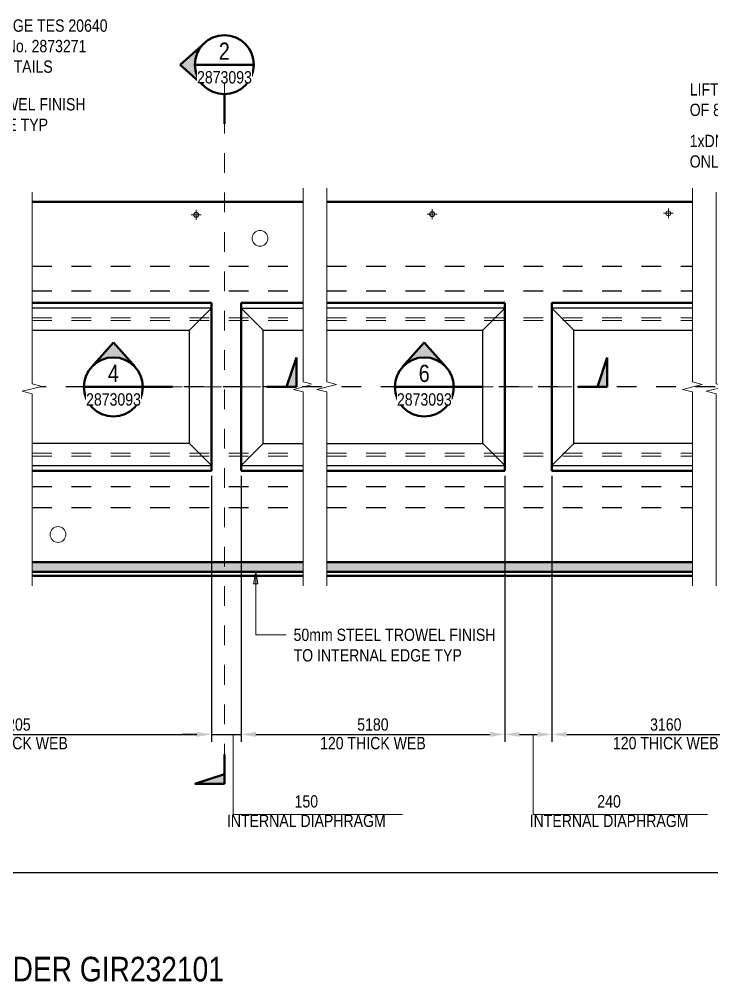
# Model space of a CAD drawing. Header units: metres. Extents: x 17.8 to 37.4, y 3.4 to 57.8.
# Drawn here: x 28.648 to 32.168, y 52.645 to 57.536 of the extents above; entities that cross this region are included whole.
import ezdxf

# ---------------------------------------------------------------- set-up
doc = ezdxf.new("R2010")
doc.units = ezdxf.units.M
for name, pattern in [('Dot_Section Line', [0.02, 0, -0.02]), ('JacobsCenter', [0.015, 0.009, -0.0015, 0.003, -0.0015]), ('JacobsDash', [0.0045, 0.003, -0.0015])]:
    doc.linetypes.add(name, pattern=pattern)
doc.layers.get('Defpoints').update_dxf_attribs({"color": 41})
for name, color, linetype, lineweight in [('A-ANNO-DIMS', 7, 'Continuous', 9), ('A-DETL', 7, 'Continuous', 13), ('A-DETL-GENF', 7, 'Continuous', 9), ('G-ANNO-SYMB', 7, 'Continuous', 9), ('G-ANNO-TEXT', 7, 'Continuous', 9)]:
    doc.layers.add(name, color=color, linetype=linetype, lineweight=lineweight)
doc.styles.add('Arial Narrow', font='ARIALN.TTF', dxfattribs={"height": 0.0625})
doc.styles.add('Arial Narrow_1', font='ARIALN.TTF', dxfattribs={"height": 0.125})
doc.styles.add('Arial Narrow_3', font='ARIALN.TTF', dxfattribs={"height": 0.0875})
doc.dimstyles.new('____ddd____', dxfattribs={"dimscale": 0.3048, "dimtxt": 0.063964, "dimasz": 0.246063, "dimexe": 0.123031, "dimexo": 0.082021, "dimgap": 0.04101, "dimtad": 1, "dimdec": 0, "dimlfac": 1000, "dimzin": 0, "dimdsep": 46, "dimtxsty": 'Arial Narrow', "dimsah": 1, "dimcen": 0.09, "dimaunit": 1, "dimadec": 4, "dimazin": 0, "dimtfac": 1, "dimtdec": 4, "dimtix": 1, "dimtmove": 0, "dimatfit": 3, "dimfxl": 1, "dimtvp": 1, "dimtolj": 1, "dimtzin": 0, "dimarcsym": 2})
doc.dimstyles.new('____ddd_____1', dxfattribs={"dimscale": 0.3048, "dimtxt": 0.063964, "dimasz": 0.246063, "dimexe": 0.123031, "dimexo": 0.082021, "dimgap": 0.04101, "dimtad": 1, "dimdec": 0, "dimlfac": 1000, "dimzin": 0, "dimdsep": 46, "dimtxsty": 'Arial Narrow', "dimsah": 1, "dimcen": 0.09, "dimaunit": 1, "dimadec": 4, "dimazin": 0, "dimtfac": 1, "dimtdec": 4, "dimtix": 1, "dimtmove": 2, "dimatfit": 3, "dimfxl": 1, "dimtvp": 1, "dimtolj": 1, "dimtzin": 0, "dimarcsym": 2})

# ---------------------------------------------------------------- blocks, each defined once
blk = doc.blocks.new('CS_DET_BreakLine_ViewScale - Std Break-6762865-DRG-2873092 - 1815 SUPER-T GIRDER_CONCRETE_EDGE GIRDERS_PLAN')
at = {"layer": 'A-DETL-GENF'}
for p, q in [((0.9375, 0.05), (0.925, 0)), ((0.9625, -0.05), (0.9375, 0.05)), ((0.925, 0), (-0.05, 0)), ((0.975, 0), (0.9625, -0.05)), ((1.95, 0), (0.975, 0))]:
    blk.add_line(p, q, dxfattribs=at)
blk = doc.blocks.new('CS_DET_BreakLine_ViewScale - Std Break-V1-DRG-2873092 - 1815 SUPER-T GIRDER_CONCRETE_EDGE GIRDERS_PLAN')
at = {"layer": 'A-DETL-GENF'}
for p, q in [((0.9475, 0.05), (0.935, 0)), ((0.97, -0.0398), (0.9475, 0.05)), ((0.935, 0), (-0.05, 0)), ((0.985, 0), (0.975, -0.0398)), ((1.97, 0), (0.985, 0))]:
    blk.add_line(p, q, dxfattribs=at)
blk = doc.blocks.new('CS_DET_BreakLine_ViewScale - Std Break-5078612-DRG-2873092 - 1815 SUPER-T GIRDER_CONCRETE_EDGE GIRDERS_PLAN')
at = {"layer": 'A-DETL-GENF'}
for p, q in [((0.9475, 0.05), (0.935, 0)), ((0.9725, -0.05), (0.9475, 0.05)), ((0.935, 0), (-0.05, 0)), ((0.985, 0), (0.9725, -0.05)), ((1.97, 0), (0.985, 0))]:
    blk.add_line(p, q, dxfattribs=at)
blk = doc.blocks.new('CS_DET_BreakLine_ViewScale - Std Break-5073521-DRG-2873092 - 1815 SUPER-T GIRDER_CONCRETE_EDGE GIRDERS_PLAN')
at = {"layer": 'A-DETL-GENF'}
for p, q in [((0.9475, 0.05), (0.935, 0)), ((0.9725, -0.05), (0.9475, 0.05)), ((0.935, 0), (-0.05, 0)), ((0.985, 0), (0.9725, -0.05)), ((1.97, 0), (0.985, 0))]:
    blk.add_line(p, q, dxfattribs=at)
blk = doc.blocks.new('CS_DET_BreakLine_ViewScale - Std Break-6765181-DRG-2873092 - 1815 SUPER-T GIRDER_CONCRETE_EDGE GIRDERS_PLAN')
at = {"layer": 'A-DETL-GENF'}
for p, q in [((0.9375, 0.05), (0.925, 0)), ((0.9625, -0.05), (0.9375, 0.05)), ((0.925, 0), (-0.05, 0)), ((0.975, 0), (0.9625, -0.05)), ((1.95, 0), (0.975, 0))]:
    blk.add_line(p, q, dxfattribs=at)
blk = doc.blocks.new('DIMBLOCK56-DRG-2873092 - 1815 SUPER-T GIRDER_CONCRETE_EDGE GIRDERS_PLAN')
at = {"layer": 'A-ANNO-DIMS', "color": 0, "lineweight": -2, "transparency": 16777216}
for p, q in [((27.6274, 55.2161), (27.6274, 53.8648)), ((29.6257, 55.2161), (29.6257, 53.8648)), ((27.7024, 53.9023), (29.5507, 53.9023))]:
    blk.add_line(p, q, dxfattribs=at)
at = {"layer": 'A-ANNO-DIMS', "color": 0, "transparency": 16777216}
for points in [[(27.7024, 53.9148), (27.7024, 53.8898), (27.6274, 53.9023)], [(29.5507, 53.9148), (29.5507, 53.8898), (29.6257, 53.9023)]]:
    blk.add_solid(points, dxfattribs=at)
at = {"layer": 'Defpoints', "color": 0, "transparency": 16777216}
for p in [(27.6274, 55.2411), (29.6257, 55.2411), (29.6257, 53.9023)]:
    blk.add_point(p, dxfattribs=at)
at = {"layer": 'A-ANNO-DIMS', "color": 0, "transparency": 16777216, "char_height": 0.0625, "width": 0.645736, "attachment_point": 5, "style": 'Arial Narrow'}
for s, insert in [('\\A1;5205\u200e', (28.6265, 53.952)), ('\\A1;120 THICK WEB', (28.6265, 53.8574))]:
    blk.add_mtext(s, dxfattribs=dict(at, insert=insert))
blk = doc.blocks.new('DIMBLOCK57-DRG-2873092 - 1815 SUPER-T GIRDER_CONCRETE_EDGE GIRDERS_PLAN')
at = {"layer": 'A-ANNO-DIMS', "color": 0, "lineweight": -2, "transparency": 16777216}
for p, q in [((29.6257, 55.2161), (29.6257, 53.8648)), ((29.7757, 55.2161), (29.7757, 53.8648)), ((29.5507, 53.9023), (29.4757, 53.9023)), ((29.6257, 53.9023), (29.7757, 53.9023)), ((29.8507, 53.9023), (29.9257, 53.9023))]:
    blk.add_line(p, q, dxfattribs=at)
at = {"layer": 'A-ANNO-DIMS', "color": 0, "transparency": 16777216}
for points in [[(29.5507, 53.9148), (29.5507, 53.8898), (29.6257, 53.9023)], [(29.8507, 53.9148), (29.8507, 53.8898), (29.7757, 53.9023)]]:
    blk.add_solid(points, dxfattribs=at)
at = {"layer": 'Defpoints', "color": 0, "transparency": 16777216}
for p in [(29.6257, 55.2411), (29.7757, 55.2411), (29.7757, 53.9023)]:
    blk.add_point(p, dxfattribs=at)
at = {"layer": 'A-ANNO-DIMS', "color": 0, "transparency": 16777216, "insert": (30.1073, 53.5615), "char_height": 0.0625, "width": 0.971041, "attachment_point": 5, "line_spacing_factor": 0.974696, "style": 'Arial Narrow'}
blk.add_mtext('\\A1;150', dxfattribs=at)
at = {"layer": 'A-ANNO-DIMS', "color": 0, "transparency": 16777216, "insert": (30.1073, 53.4625), "char_height": 0.0625, "width": 0.971041, "attachment_point": 5, "style": 'Arial Narrow'}
blk.add_mtext('\\A1;INTERNAL DIAPHRAGM', dxfattribs=at)
blk = doc.blocks.new('DIMBLOCK58-DRG-2873092 - 1815 SUPER-T GIRDER_CONCRETE_EDGE GIRDERS_PLAN')
at = {"layer": 'A-ANNO-DIMS', "color": 0, "lineweight": -2, "transparency": 16777216}
for p, q in [((29.7757, 55.2161), (29.7757, 53.8648)), ((31.1157, 55.2161), (31.1157, 53.8648)), ((29.8507, 53.9023), (31.0407, 53.9023))]:
    blk.add_line(p, q, dxfattribs=at)
at = {"layer": 'A-ANNO-DIMS', "color": 0, "transparency": 16777216}
for points in [[(29.8507, 53.9148), (29.8507, 53.8898), (29.7757, 53.9023)], [(31.0407, 53.9148), (31.0407, 53.8898), (31.1157, 53.9023)]]:
    blk.add_solid(points, dxfattribs=at)
at = {"layer": 'Defpoints', "color": 0, "transparency": 16777216}
for p in [(29.7757, 55.2411), (31.1157, 55.2411), (31.1157, 53.9023)]:
    blk.add_point(p, dxfattribs=at)
at = {"layer": 'A-ANNO-DIMS', "color": 0, "transparency": 16777216, "char_height": 0.0625, "width": 0.645736, "attachment_point": 5, "style": 'Arial Narrow'}
for s, insert in [('\\A1;5180\u200e', (30.4457, 53.952)), ('\\A1;120 THICK WEB', (30.4457, 53.8574))]:
    blk.add_mtext(s, dxfattribs=dict(at, insert=insert))
blk = doc.blocks.new('DIMBLOCK59-DRG-2873092 - 1815 SUPER-T GIRDER_CONCRETE_EDGE GIRDERS_PLAN')
at = {"layer": 'A-ANNO-DIMS', "color": 0, "lineweight": -2, "transparency": 16777216}
for p, q in [((31.1157, 55.2161), (31.1157, 53.8648)), ((31.3557, 55.2161), (31.3557, 53.8648)), ((31.1907, 53.9023), (31.2807, 53.9023))]:
    blk.add_line(p, q, dxfattribs=at)
at = {"layer": 'A-ANNO-DIMS', "color": 0, "transparency": 16777216}
for points in [[(31.1907, 53.9148), (31.1907, 53.8898), (31.1157, 53.9023)], [(31.2807, 53.9148), (31.2807, 53.8898), (31.3557, 53.9023)]]:
    blk.add_solid(points, dxfattribs=at)
at = {"layer": 'Defpoints', "color": 0, "transparency": 16777216}
for p in [(31.1157, 55.2411), (31.3557, 55.2411), (31.3557, 53.9023)]:
    blk.add_point(p, dxfattribs=at)
at = {"layer": 'A-ANNO-DIMS', "color": 0, "transparency": 16777216, "insert": (31.6461, 53.5615), "char_height": 0.0625, "width": 0.971041, "attachment_point": 5, "line_spacing_factor": 0.974696, "style": 'Arial Narrow'}
blk.add_mtext('\\A1;240', dxfattribs=at)
at = {"layer": 'A-ANNO-DIMS', "color": 0, "transparency": 16777216, "insert": (31.6461, 53.4625), "char_height": 0.0625, "width": 0.971041, "attachment_point": 5, "style": 'Arial Narrow'}
blk.add_mtext('\\A1;INTERNAL DIAPHRAGM', dxfattribs=at)
blk = doc.blocks.new('DIMBLOCK60-DRG-2873092 - 1815 SUPER-T GIRDER_CONCRETE_EDGE GIRDERS_PLAN')
at = {"layer": 'A-ANNO-DIMS', "color": 0, "lineweight": -2, "transparency": 16777216}
for p, q in [((31.3557, 55.2161), (31.3557, 53.8648)), ((32.5129, 55.2161), (32.5129, 53.8648)), ((31.4307, 53.9023), (32.4379, 53.9023))]:
    blk.add_line(p, q, dxfattribs=at)
at = {"layer": 'A-ANNO-DIMS', "color": 0, "transparency": 16777216}
for points in [[(31.4307, 53.9148), (31.4307, 53.8898), (31.3557, 53.9023)], [(32.4379, 53.9148), (32.4379, 53.8898), (32.5129, 53.9023)]]:
    blk.add_solid(points, dxfattribs=at)
at = {"layer": 'Defpoints', "color": 0, "transparency": 16777216}
for p in [(31.3557, 55.2411), (32.5129, 55.2411), (32.5129, 53.9023)]:
    blk.add_point(p, dxfattribs=at)
at = {"layer": 'A-ANNO-DIMS', "color": 0, "transparency": 16777216, "char_height": 0.0625, "width": 0.645736, "attachment_point": 5, "style": 'Arial Narrow'}
for s, insert in [('\\A1;3160\u200e', (31.9343, 53.952)), ('\\A1;120 THICK WEB', (31.9343, 53.8574))]:
    blk.add_mtext(s, dxfattribs=dict(at, insert=insert))
blk = doc.blocks.new('DIMBLOCK70-DRG-2873092 - 1815 SUPER-T GIRDER_CONCRETE_EDGE GIRDERS_PLAN')
at = {"layer": 'A-ANNO-DIMS', "color": 0, "lineweight": -2, "transparency": 16777216}
for p, q in [((19.2271, 55.6428), (19.2271, 53.1638)), ((35.9079, 55.6428), (35.9079, 53.1638)), ((19.3021, 53.2013), (35.8329, 53.2013))]:
    blk.add_line(p, q, dxfattribs=at)
at = {"layer": 'A-ANNO-DIMS', "color": 0, "transparency": 16777216}
for points in [[(19.3021, 53.2138), (19.3021, 53.1888), (19.2271, 53.2013)], [(35.8329, 53.2138), (35.8329, 53.1888), (35.9079, 53.2013)]]:
    blk.add_solid(points, dxfattribs=at)
at = {"layer": 'Defpoints', "color": 0, "transparency": 16777216}
for p in [(19.2271, 55.6678), (35.9079, 55.6678), (35.9079, 53.2013)]:
    blk.add_point(p, dxfattribs=at)
at = {"layer": 'A-ANNO-DIMS', "color": 0, "transparency": 16777216, "insert": (27.5675, 53.245), "char_height": 0.0625, "width": 0.264386, "attachment_point": 5, "style": 'Arial Narrow'}
blk.add_mtext("\\A1;DIM 'L'", dxfattribs=at)
blk = doc.blocks.new('Drafting View - sectionTail-4870194-DRG-2873092 - 1815 SUPER-T GIRDER_CONCRETE_EDGE GIRDERS_PLAN')
at = {"layer": 'G-ANNO-SYMB'}
blk.add_hatch(color=256, dxfattribs=at).paths.add_polyline_path([(-0.006, 0.006), (-0.004, 0), (-0.006, 0)])
at = {"layer": 'G-ANNO-SYMB', "lineweight": 50}
for p, q in [((-0.006, 0.006), (-0.006, 0)), ((-0.004, 0), (-0.006, 0.006)), ((-0.006, 0), (-0.004, 0)), ((-0.006, 0), (0, 0))]:
    blk.add_line(p, q, dxfattribs=at)
blk = doc.blocks.new('Drafting View - SectionHead-4898858-DRG-2873092 - 1815 SUPER-T GIRDER_CONCRETE_EDGE GIRDERS_PLAN')
at = {"layer": 'G-ANNO-SYMB'}
h = blk.add_hatch(color=256, dxfattribs=at)
edge = h.paths.add_edge_path()
edge.add_line((-0.002, 0.009), (0.00247, 0.004))
edge.add_arc((-0.002, 0), 0.006, 41.8277, 138.1723)
edge.add_line((-0.00647, 0.004), (-0.002, 0.009))
at = {"layer": 'G-ANNO-SYMB', "lineweight": 50}
for p, q in [((-0.002, 0.009), (-0.00647, 0.004)), ((0.00247, 0.004), (-0.002, 0.009)), ((0.004, 0), (0.01, 0))]:
    blk.add_line(p, q, dxfattribs=at)
for start, end in [(360, 180), (180, 360)]:
    blk.add_arc((-0.002, 0), 0.006, start, end, dxfattribs=at)

msp = doc.modelspace()

# ---------------------------------------------------------------- hatches: boundary and pattern name
at = {"layer": 'A-DETL-GENF', "true_color": 0xd8d8d8}
h = msp.add_hatch(color=254, dxfattribs=at)
h.paths.add_polyline_path([(28.4971666, 54.7278177), (28.593264, 54.7278177), (28.593264, 54.7778177), (26.7131117, 54.7778177), (26.7131117, 54.7278177)])
h.paths.add_polyline_path([(30.091597, 54.7278177), (30.091597, 54.7778177), (28.7131117, 54.7778177), (28.7131117, 54.7278177)])
msp.add_hatch(color=254, dxfattribs=at).paths.add_polyline_path([(32.06993, 54.7278177), (32.06993, 54.7778177), (30.2114447, 54.7778177), (30.2114447, 54.7278177)])
at = {"layer": 'G-ANNO-TEXT'}
msp.add_hatch(color=256, dxfattribs=at).paths.add_polyline_path([(29.85036, 54.7299615), (29.8393395, 54.6674615), (29.8613804, 54.6674615)])

# ---------------------------------------------------------------- linework, layer by layer
at = {"layer": 'A-DETL', "lineweight": 50}
for p, q in [((28.7131117, 56.6078177), (30.091597, 56.6078177)), ((30.2114447, 56.6078177), (32.06993, 56.6078177)), ((29.6256874, 56.0948158), (28.7131117, 56.0948158)), ((29.6256874, 55.2411496), (29.6256874, 56.0948158)), ((29.7756874, 56.0948158), (29.7756874, 55.2411496)), ((29.7756874, 56.0948158), (30.091597, 56.0948158)), ((31.1156874, 56.0948158), (30.2114447, 56.0948158)), ((31.1156874, 55.2411496), (31.1156874, 56.0948158)), ((31.3556874, 56.0948158), (31.3556874, 55.2411496)), ((32.06993, 56.0948158), (31.3556874, 56.0948158)), ((28.7131117, 55.2411496), (29.6256874, 55.2411496)), ((29.7756874, 55.2411496), (30.091597, 55.2411496)), ((30.2114447, 55.2411496), (31.1156874, 55.2411496)), ((31.3556874, 55.2411496), (32.06993, 55.2411496)), ((28.7131117, 54.7778177), (30.091597, 54.7778177)), ((30.2114447, 54.7778177), (32.06993, 54.7778177)), ((28.7131117, 54.7278177), (30.091597, 54.7278177)), ((30.2114447, 54.7278177), (32.06993, 54.7278177)), ((28.7131117, 54.7078177), (30.091597, 54.7078177)), ((30.2114447, 54.7078177), (32.06993, 54.7078177))]:
    msp.add_line(p, q, dxfattribs=at)
at = {"layer": 'A-DETL', "linetype": 'JacobsCenter', "lineweight": 9}
for p, q in [((29.5222698, 56.5417702), (29.5722698, 56.5417702)), ((29.5472696, 56.5167705), (29.5472696, 56.5667705)), ((30.7222628, 56.5458672), (30.7722628, 56.5458672)), ((30.7472626, 56.5208675), (30.7472626, 56.5708675)), ((31.9222558, 56.5499642), (31.9722558, 56.5499642)), ((31.9472556, 56.5249645), (31.9472556, 56.5749645))]:
    msp.add_line(p, q, dxfattribs=at)
at = {"layer": 'A-DETL', "linetype": 'JacobsDash', "lineweight": 25}
for p, q in [((28.7131117, 56.2813177), (30.091597, 56.2813177)), ((30.2114447, 56.2813177), (32.06993, 56.2813177)), ((28.7131117, 56.1562108), (30.091597, 56.1562108)), ((30.2114447, 56.1562108), (32.06993, 56.1562108)), ((28.7131117, 55.1614226), (30.091597, 55.1614226)), ((30.2114447, 55.1614226), (32.06993, 55.1614226)), ((28.7131117, 55.0543177), (30.091597, 55.0543177)), ((30.2114447, 55.0543177), (32.06993, 55.0543177))]:
    msp.add_line(p, q, dxfattribs=at)
at = {"layer": 'A-DETL', "lineweight": 25}
for p, q in [((29.6256874, 56.0671173), (28.7131117, 56.0671173)), ((29.5136874, 55.9552421), (29.6256874, 56.0671173)), ((29.7756874, 56.0671173), (29.8876874, 55.9552421)), ((29.7756874, 56.0671173), (30.091597, 56.0671173)), ((31.1156874, 56.0671173), (30.2114447, 56.0671173)), ((31.0036874, 55.9552421), (31.1156874, 56.0671173)), ((31.3556874, 56.0671173), (31.4676874, 55.9552421)), ((32.06993, 56.0671173), (31.3556874, 56.0671173)), ((28.7131117, 55.9552421), (29.5136874, 55.9552421)), ((29.5136874, 55.3803932), (29.5136874, 55.9552421)), ((29.8876874, 55.3803932), (29.8876874, 55.9552421)), ((29.8876874, 55.9552421), (30.091597, 55.9552421)), ((30.2114447, 55.9552421), (31.0036874, 55.9552421)), ((31.0036874, 55.3803932), (31.0036874, 55.9552421)), ((31.4676874, 55.3803932), (31.4676874, 55.9552421)), ((31.4676874, 55.9552421), (32.06993, 55.9552421)), ((29.5136874, 55.3803932), (28.7131117, 55.3803932)), ((29.6256874, 55.268518), (29.5136874, 55.3803932)), ((29.8876874, 55.3803932), (29.7756874, 55.268518)), ((29.8876874, 55.3803932), (30.091597, 55.3803932)), ((30.2114447, 55.3803932), (31.0036874, 55.3803932)), ((31.1156874, 55.268518), (31.0036874, 55.3803932)), ((31.4676874, 55.3803932), (31.3556874, 55.268518)), ((32.06993, 55.3803932), (31.4676874, 55.3803932)), ((28.7131117, 55.268518), (29.6256874, 55.268518)), ((29.7756874, 55.268518), (30.091597, 55.268518)), ((30.2114447, 55.268518), (31.1156874, 55.268518)), ((31.3556874, 55.268518), (32.06993, 55.268518))]:
    msp.add_line(p, q, dxfattribs=at)
at = {"layer": 'A-DETL', "color": 8, "linetype": 'JacobsDash', "lineweight": 18, "true_color": 0x808080}
for p, q in [((28.7131117, 56.0193596), (30.091597, 56.0193596)), ((28.7131117, 56.0051335), (30.091597, 56.0051335)), ((30.2114447, 56.0193596), (32.06993, 56.0193596)), ((30.2114447, 56.0051335), (32.06993, 56.0051335)), ((28.7131117, 55.3308319), (30.091597, 55.3308319)), ((28.7131117, 55.3166058), (30.091597, 55.3166058)), ((30.2114447, 55.3308319), (32.06993, 55.3308319)), ((30.2114447, 55.3166058), (32.06993, 55.3166058))]:
    msp.add_line(p, q, dxfattribs=at)
at = {"layer": 'A-DETL', "linetype": 'JacobsCenter', "lineweight": 25}
msp.add_line((35.9853983, 55.6678177), (28.7531117, 55.6678177), dxfattribs=at)
at = {"layer": 'A-DETL', "lineweight": 18}
for p, q in [((29.7356874, 53.9010104), (29.7356874, 53.4960104)), ((31.2606874, 53.9010104), (31.2606874, 53.4960104)), ((29.7356874, 53.4960104), (30.5956874, 53.4960104)), ((31.2606874, 53.4960104), (32.1460521, 53.4960104))]:
    msp.add_line(p, q, dxfattribs=at)
for centre in [(29.5472697, 56.5417698), (30.7472627, 56.5458668), (31.9472557, 56.5499637)]:
    msp.add_circle(centre, 0.0125, dxfattribs=at)
at = {"layer": 'A-DETL'}
for centre in [(29.8720213, 56.4228177), (28.8453208, 54.9178177)]:
    msp.add_circle(centre, 0.04, dxfattribs=at)
at = {"layer": 'G-ANNO-SYMB', "lineweight": 50}
for p, q in [((29.5406874, 57.3048221), (29.8406874, 57.3048221)), ((28.9767382, 55.6678177), (29.2767382, 55.6678177)), ((30.5567382, 55.6678177), (30.8567382, 55.6678177))]:
    msp.add_line(p, q, dxfattribs=at)
at = {"layer": 'G-ANNO-SYMB', "color": 7, "linetype": 'Dot_Section Line', "true_color": 0xffffff}
for p, q in [((29.6906874, 57.2548221), (29.6906874, 53.8005076)), ((29.1767382, 55.6678177), (29.9068475, 55.6678177)), ((30.7567382, 55.6678177), (31.4868475, 55.6678177))]:
    msp.add_line(p, q, dxfattribs=at)
at = {"layer": 'G-ANNO-TEXT'}
for p, q in [((29.85036, 54.7299615), (29.8393395, 54.6674615)), ((29.8613804, 54.6674615), (29.85036, 54.7299615)), ((29.85036, 54.7299615), (29.85036, 54.4081472)), ((29.8393395, 54.6674615), (29.8613804, 54.6674615)), ((29.85036, 54.4081472), (30.0049701, 54.4081472))]:
    msp.add_line(p, q, dxfattribs=at)

# ---------------------------------------------------------------- block references
at = {"layer": 'A-DETL-GENF'}
for name, p, rotation in [('CS_DET_BreakLine_ViewScale - Std Break-6765181-DRG-2873092 - 1815 SUPER-T GIRDER_CONCRETE_EDGE GIRDERS_PLAN', (28.7131117, 56.6078177), 270.0000000000006), ('CS_DET_BreakLine_ViewScale - Std Break-V1-DRG-2873092 - 1815 SUPER-T GIRDER_CONCRETE_EDGE GIRDERS_PLAN', (30.091597, 54.7078177), 90.00000000000017), ('CS_DET_BreakLine_ViewScale - Std Break-5073521-DRG-2873092 - 1815 SUPER-T GIRDER_CONCRETE_EDGE GIRDERS_PLAN', (30.2114447, 56.6278177), 270.0000000000006), ('CS_DET_BreakLine_ViewScale - Std Break-5078612-DRG-2873092 - 1815 SUPER-T GIRDER_CONCRETE_EDGE GIRDERS_PLAN', (32.06993, 54.7078177), 90.00000000000017), ('CS_DET_BreakLine_ViewScale - Std Break-6762865-DRG-2873092 - 1815 SUPER-T GIRDER_CONCRETE_EDGE GIRDERS_PLAN', (32.1898544, 56.6078177), 270.0000000000006)]:
    msp.add_blockref(name, p, dxfattribs=dict(at, rotation=rotation))
at = {"layer": 'G-ANNO-SYMB', "lineweight": 50, "extrusion": (0, 0, -1), "xscale": 24.99999999999999, "yscale": 24.99999999999999, "zscale": 24.99999999999999, "rotation": 270.0000000000004}
msp.add_blockref('Drafting View - SectionHead-4898858-DRG-2873092 - 1815 SUPER-T GIRDER_CONCRETE_EDGE GIRDERS_PLAN', (-29.6906874, 57.2548221), dxfattribs=at)
at = {"layer": 'G-ANNO-SYMB', "lineweight": 50, "xscale": 24.99999999999999, "yscale": 24.99999999999999, "zscale": 24.99999999999999}
for p in [(29.1767382, 55.6678177), (30.7567382, 55.6678177)]:
    msp.add_blockref('Drafting View - SectionHead-4898858-DRG-2873092 - 1815 SUPER-T GIRDER_CONCRETE_EDGE GIRDERS_PLAN', p, dxfattribs=at)
at = {"layer": 'G-ANNO-SYMB', "lineweight": 50, "extrusion": (0, 0, -1), "xscale": 24.99999999999999, "yscale": 24.99999999999999, "zscale": 24.99999999999999}
for p in [(-29.9068475, 55.6678177), (-31.4868475, 55.6678177)]:
    msp.add_blockref('Drafting View - sectionTail-4870194-DRG-2873092 - 1815 SUPER-T GIRDER_CONCRETE_EDGE GIRDERS_PLAN', p, dxfattribs=at)
at = {"layer": 'G-ANNO-SYMB', "lineweight": 50, "xscale": 24.99999999999999, "yscale": 24.99999999999999, "zscale": 24.99999999999999, "rotation": 89.99999999999937}
msp.add_blockref('Drafting View - sectionTail-4870194-DRG-2873092 - 1815 SUPER-T GIRDER_CONCRETE_EDGE GIRDERS_PLAN', (29.6906874, 53.8005076), dxfattribs=at)

# ---------------------------------------------------------------- texts
at = {"layer": 'G-ANNO-TEXT', "attachment_point": 1, "bg_fill": 3, "box_fill_scale": 1, "bg_fill_color": 256, "bg_fill_transparency": 0}
for s, insert, char_height, style in [('ROAD NAME SIGNAGE TES 20640 ', (27.9392457, 57.5348499), 0.0625, 'Arial Narrow'), ('REFER TO SHEET No. 2873271 ', (27.9392457, 57.4306702), 0.0625, 'Arial Narrow'), ('FOR MOUNTING DETAILS', (27.9392457, 57.3264905), 0.0625, 'Arial Narrow'), ('LIFTING ANCHORS TO SUSTAIN MAXIMUM LOAD ', (32.0558843, 57.2108638), 0.0625, 'Arial Narrow'), ('50 mm STEEL TROWEL FINISH ', (27.9392457, 57.1348499), 0.0625, 'Arial Narrow'), ('OF 82T AND LOAD FACTOR OF 4.0', (32.0558843, 57.1066841), 0.0625, 'Arial Narrow'), ('TO INTERNAL EDGE TYP', (27.9392457, 57.0306702), 0.0625, 'Arial Narrow'), ('50mm STEEL TROWEL FINISH ', (30.0424701, 54.4393972), 0.0625, 'Arial Narrow'), ('TO INTERNAL EDGE TYP', (30.0424701, 54.3352176), 0.0625, 'Arial Narrow'), ('PLAN -1815 DEEP SUPER-T GIRDER -EDGE GIRDER GIR232101', (25.3523895, 52.7722031), 0.125, 'Arial Narrow_1')]:
    msp.add_mtext(s, dxfattribs=dict(at, insert=insert, char_height=char_height, style=style))
at = {"layer": 'G-ANNO-TEXT', "char_height": 0.0625, "attachment_point": 1, "style": 'Arial Narrow', "bg_fill": 3, "box_fill_scale": 1, "bg_fill_color": 256, "bg_fill_true_color": 13158600, "bg_fill_transparency": 0}
for s, insert in [('1xDN80 PIPE EMBEDDED IN GIRDER AT EAST END ', (32.0558843, 56.9485415)), ('ONLY FOR IRRIGATION OF LANDSCAPING ZONE', (32.0558843, 56.8443618))]:
    msp.add_mtext(s, dxfattribs=dict(at, insert=insert))

# ---------------------------------------------------------------- dimensions: what is measured, and where the dimension line sits
at = {"layer": 'A-ANNO-DIMS'}
for base, p1, p2, text, override, picture, middle in [((29.6256874, 53.9022701), (27.6273544, 55.2411496), (29.6256874, 55.2411496), '5205\u200e\\X120 THICK WEB', {"dimpost": '<>', "dimfxl": 1.998333}, 'DIMBLOCK56-DRG-2873092 - 1815 SUPER-T GIRDER_CONCRETE_EDGE GIRDERS_PLAN', (28.6265209, 53.9022701)), ((32.5129446, 53.9022701), (31.3556874, 55.2411496), (32.5129446, 55.2411496), '3160\u200e\\X120 THICK WEB', {"dimpost": '<>', "dimfxl": 1.157257}, 'DIMBLOCK60-DRG-2873092 - 1815 SUPER-T GIRDER_CONCRETE_EDGE GIRDERS_PLAN', (31.934316, 53.9022701))]:
    dim = msp.add_linear_dim(base=base, p1=p1, p2=p2, text=text, dimstyle='____ddd____', override=override, dxfattribs=at)
    dim.commit()
    dim.dimension.update_dxf_attribs({"geometry": picture, "text_midpoint": middle})
dim = msp.add_linear_dim(base=(31.3556874, 53.9022701), p1=(31.1156874, 55.2411496), p2=(31.3556874, 55.2411496), text='<>\\XINTERNAL DIAPHRAGM', dimstyle='____ddd_____1', override={"dimpost": '<>', "dimfxl": 0.24}, dxfattribs=at)
dim.commit()
dim.dimension.update_dxf_attribs({"geometry": 'DIMBLOCK59-DRG-2873092 - 1815 SUPER-T GIRDER_CONCRETE_EDGE GIRDERS_PLAN', "text_midpoint": (31.6460971, 53.5072888), "dimtype": 160})

# ---------------------------------------------------------------- next in the draw order: texts
at = {"layer": 'G-ANNO-SYMB', "char_height": 0.0875, "attachment_point": 1, "style": 'Arial Narrow_3', "bg_fill": 3, "box_fill_scale": 1, "bg_fill_color": 256, "bg_fill_transparency": 0}
for s, insert in [('2', (29.6625518, 57.4172458)), ('4', (29.0986027, 55.7802413))]:
    msp.add_mtext(s, dxfattribs=dict(at, insert=insert))
at = {"layer": 'G-ANNO-SYMB', "insert": (29.5518018, 57.2722303), "char_height": 0.0625, "attachment_point": 1, "style": 'Arial Narrow', "bg_fill": 3, "box_fill_scale": 1, "bg_fill_color": 256, "bg_fill_true_color": 13158600, "bg_fill_transparency": 0}
msp.add_mtext('2873093', dxfattribs=at)

# ---------------------------------------------------------------- next in the draw order: dimensions: what is measured, and where the dimension line sits
at = {"layer": 'A-ANNO-DIMS'}
for base, p1, p2, text, override, picture, middle in [((35.9079433, 53.2012597), (19.2270977, 55.6678177), (35.9079433, 55.6678177), "DIM 'L'", {"dimpost": '<>', "dimfxl": 16.680846}, 'DIMBLOCK70-DRG-2873092 - 1815 SUPER-T GIRDER_CONCRETE_EDGE GIRDERS_PLAN', (27.5675205, 53.245031)), ((31.1156874, 53.9022701), (29.7756874, 55.2411496), (31.1156874, 55.2411496), '5180\u200e\\X120 THICK WEB', {"dimpost": '<>', "dimfxl": 1.34}, 'DIMBLOCK58-DRG-2873092 - 1815 SUPER-T GIRDER_CONCRETE_EDGE GIRDERS_PLAN', (30.4456874, 53.9022701))]:
    dim = msp.add_linear_dim(base=base, p1=p1, p2=p2, text=text, dimstyle='____ddd____', override=override, dxfattribs=at)
    dim.commit()
    dim.dimension.update_dxf_attribs({"geometry": picture, "text_midpoint": middle})
dim = msp.add_linear_dim(base=(29.7756874, 53.9022701), p1=(29.6256874, 55.2411496), p2=(29.7756874, 55.2411496), text='<>\\XINTERNAL DIAPHRAGM', dimstyle='____ddd_____1', override={"dimpost": '<>', "dimfxl": 0.15}, dxfattribs=at)
dim.commit()
dim.dimension.update_dxf_attribs({"geometry": 'DIMBLOCK57-DRG-2873092 - 1815 SUPER-T GIRDER_CONCRETE_EDGE GIRDERS_PLAN', "text_midpoint": (30.1073263, 53.5072888), "dimtype": 160})

# ---------------------------------------------------------------- next in the draw order: texts
at = {"layer": 'G-ANNO-SYMB', "insert": (30.6786026, 55.7802413), "char_height": 0.0875, "attachment_point": 1, "style": 'Arial Narrow_3', "bg_fill": 3, "box_fill_scale": 1, "bg_fill_color": 256, "bg_fill_transparency": 0}
msp.add_mtext('6', dxfattribs=at)
at = {"layer": 'G-ANNO-SYMB', "char_height": 0.0625, "attachment_point": 1, "style": 'Arial Narrow', "bg_fill": 3, "box_fill_scale": 1, "bg_fill_color": 256, "bg_fill_true_color": 13158600, "bg_fill_transparency": 0}
for insert in [(28.9878527, 55.6352258), (30.5678526, 55.6352258)]:
    msp.add_mtext('2873093', dxfattribs=dict(at, insert=insert))

doc.saveas('drawing.dxf')
